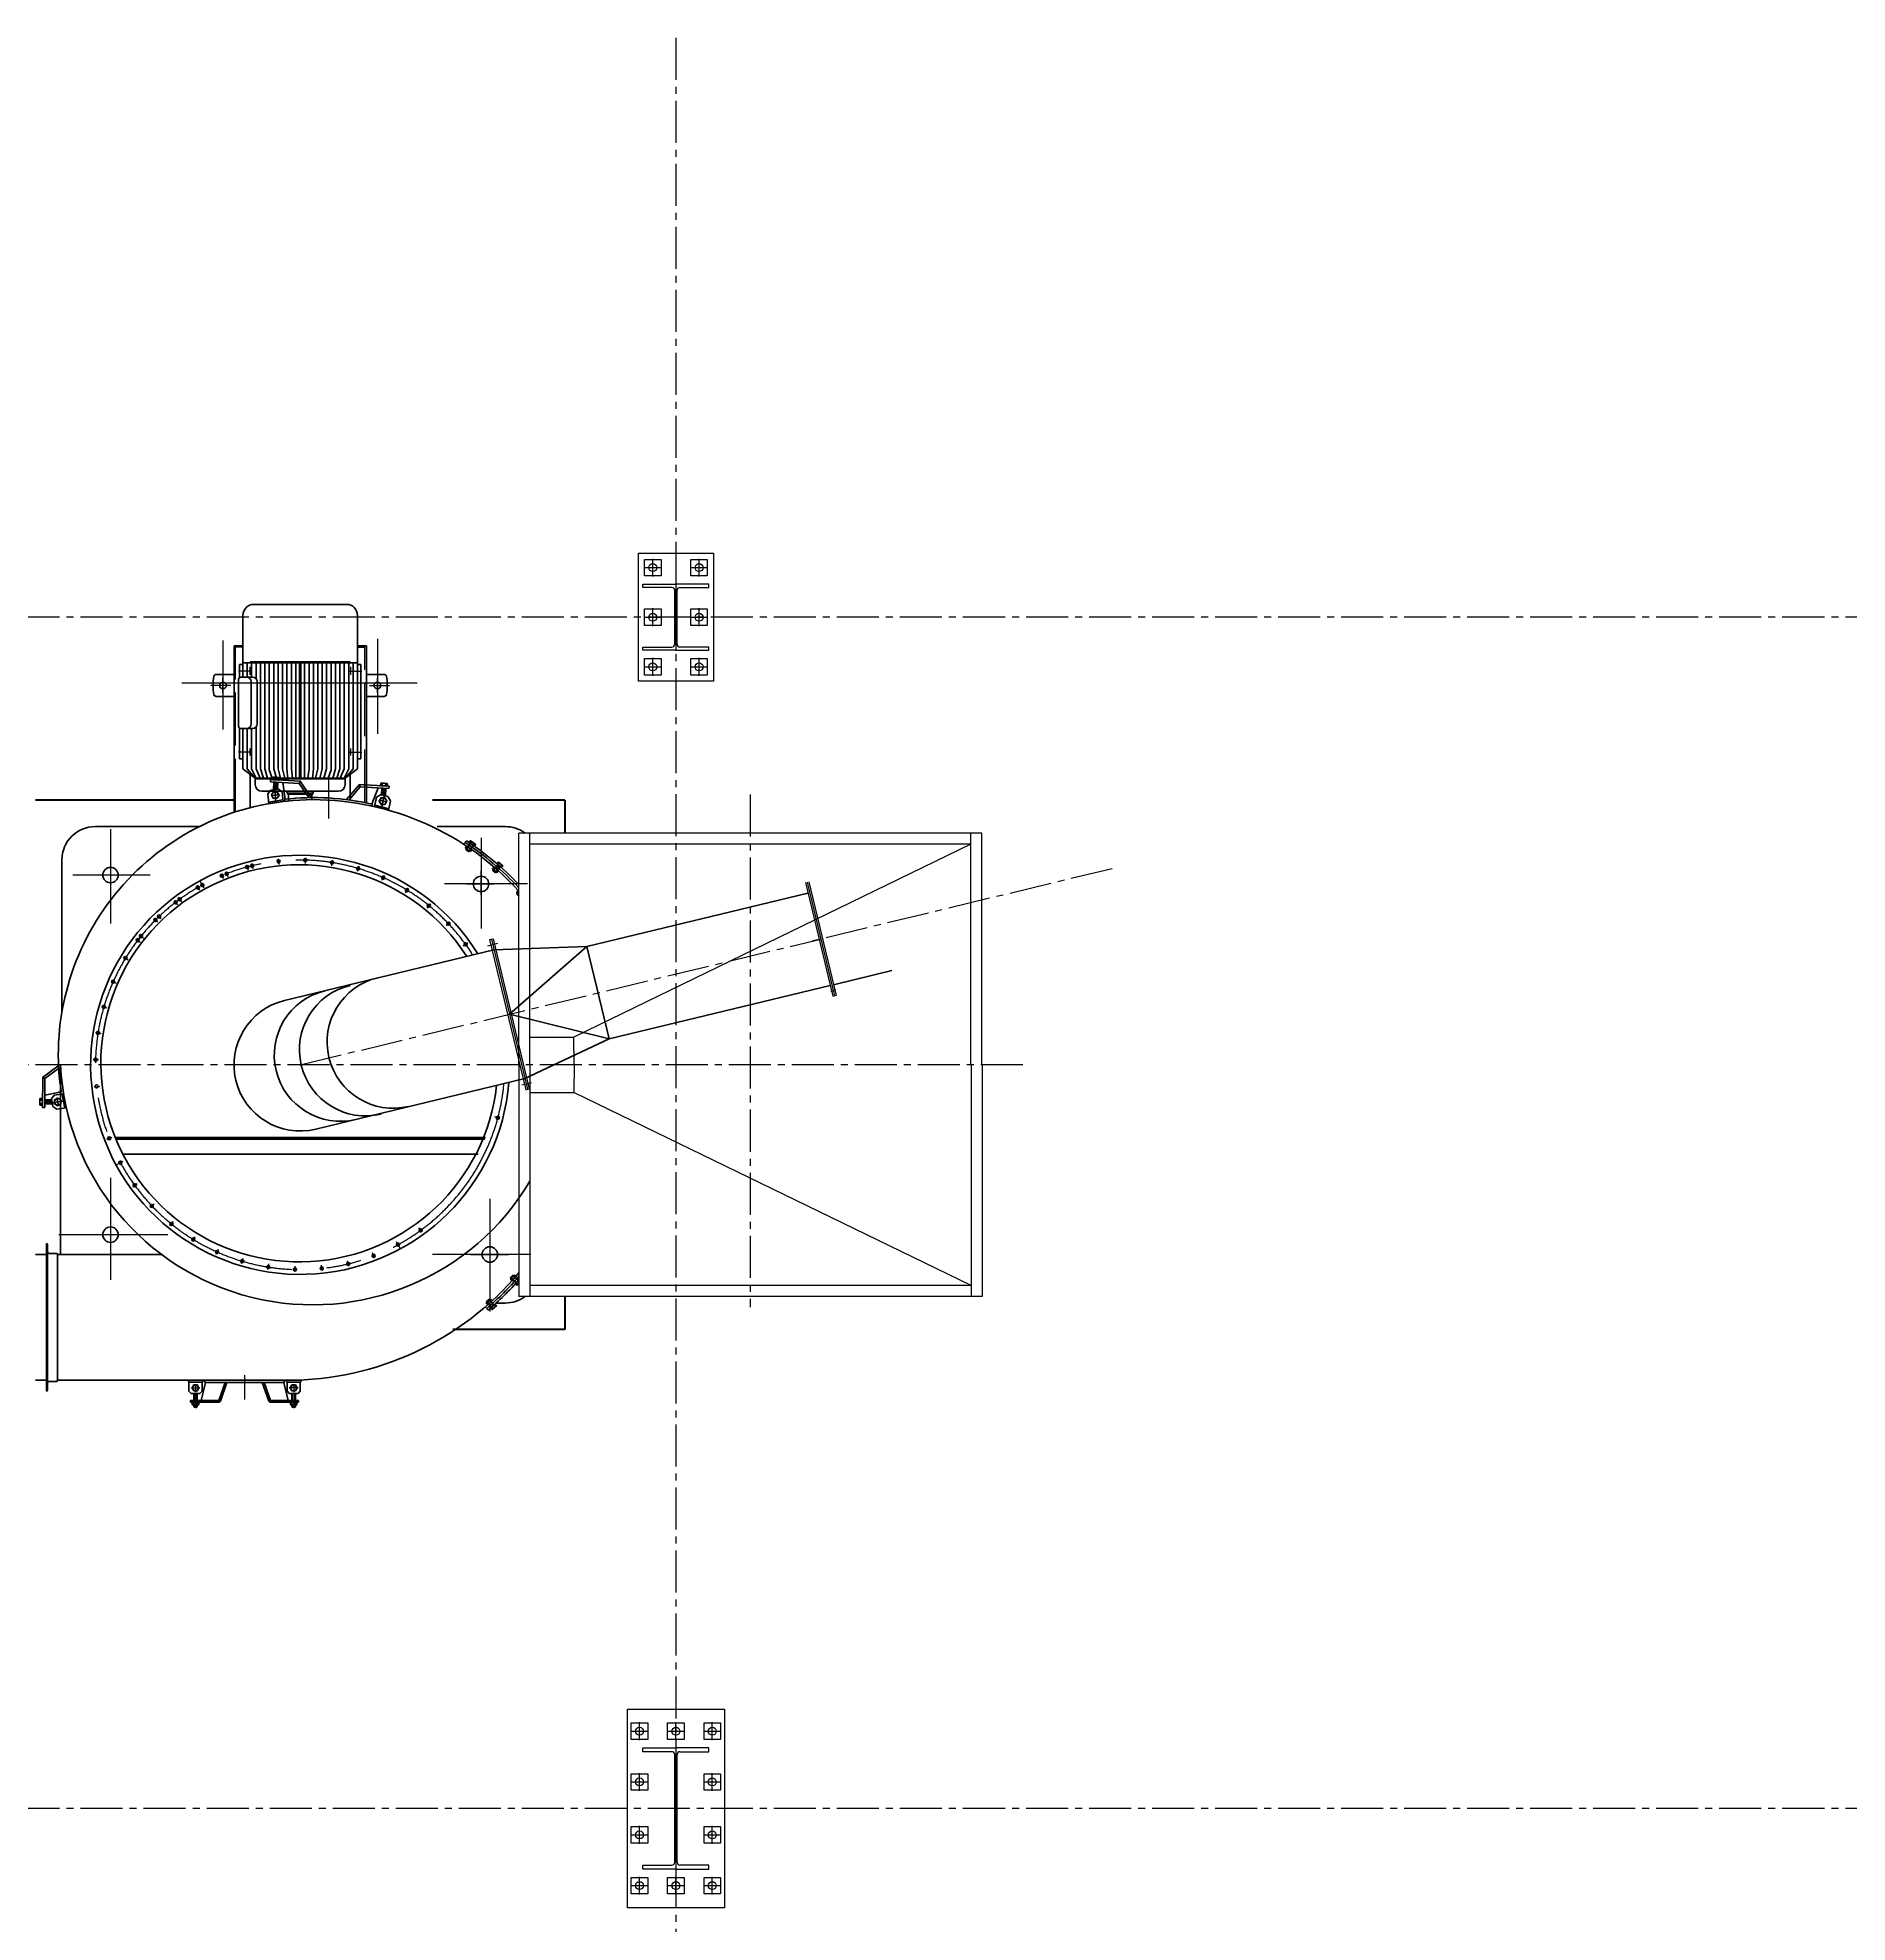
# Model space of a CAD drawing. Header units: millimetres. Extents: x 163705 to 1616509, y 81827 to 302547.
# Drawn here: x 567061 to 575266, y 256147 to 264690 of the extents above; entities that cross this region are included whole.
import ezdxf

# ---------------------------------------------------------------- set-up
doc = ezdxf.new("R2010")
doc.units = ezdxf.units.MM
doc.header["$LTSCALE"] = 10
doc.linetypes.add('ACAD_ISO02W100', pattern=[15, 12, -3])
doc.linetypes.add('CENTER2', pattern=[28.575, 19.05, -3.175, 3.175, -3.175])
for name, color, linetype, lineweight in [('1-中心线', 1, 'CENTER2', 0), ('1-剖面线', 8, 'Continuous', 0), ('1-虚线', 8, 'ACAD_ISO02W100', 0), ('1-钢构', 6, 'Continuous', 0)]:
    doc.layers.add(name, color=color, linetype=linetype, lineweight=lineweight)
doc.styles.get("Standard").update_dxf_attribs({"font": 'arial.ttf'})

# ---------------------------------------------------------------- blocks, each defined once
blk = doc.blocks.new('G$CFEC4C302')
for p, q in [((14.5, 800), (95.5, 800)), ((55, 759.5), (55, 840.5)), ((179.5, 800), (260.5, 800)), ((220, 759.5), (220, 840.5)), ((344.5, 800), (425.5, 800)), ((385, 759.5), (385, 840.5)), ((70, 707), (70, 725)), ((70, 725), (220, 725)), ((201.5, 707), (70, 707)), ((214.5, 206), (214.5, 694)), ((220, 728), (220, 172)), ((370, 725), (220, 725)), ((225.5, 206), (225.5, 694)), ((238.5, 707), (370, 707)), ((370, 707), (370, 725)), ((55, 529.5), (55, 610.5)), ((385, 529.5), (385, 610.5)), ((14.5, 570), (95.5, 570)), ((344.5, 570), (425.5, 570)), ((55, 289.5), (55, 370.5)), ((385, 289.5), (385, 370.5)), ((14.5, 330), (95.5, 330)), ((344.5, 330), (425.5, 330)), ((70, 175), (70, 193)), ((70, 193), (201.5, 193)), ((220, 175), (70, 175)), ((220, 175), (370, 175)), ((370, 193), (238.5, 193)), ((370, 175), (370, 193)), ((14.5, 100), (95.5, 100)), ((55, 59.5), (55, 140.5)), ((179.5, 100), (260.5, 100)), ((220, 59.5), (220, 140.5)), ((344.5, 100), (425.5, 100)), ((385, 59.5), (385, 140.5))]:
    blk.add_line(p, q)
for points in [[(0, 0), (0, 900), (440, 900), (440, 0)], [(17.5, 762.5), (17.5, 837.5), (92.5, 837.5), (92.5, 762.5)], [(182.5, 762.5), (182.5, 837.5), (257.5, 837.5), (257.5, 762.5)], [(347.5, 762.5), (347.5, 837.5), (422.5, 837.5), (422.5, 762.5)], [(17.5, 532.5), (17.5, 607.5), (92.5, 607.5), (92.5, 532.5)], [(347.5, 532.5), (347.5, 607.5), (422.5, 607.5), (422.5, 532.5)], [(17.5, 292.5), (17.5, 367.5), (92.5, 367.5), (92.5, 292.5)], [(347.5, 292.5), (347.5, 367.5), (422.5, 367.5), (422.5, 292.5)], [(17.5, 62.5), (17.5, 137.5), (92.5, 137.5), (92.5, 62.5)], [(182.5, 62.5), (182.5, 137.5), (257.5, 137.5), (257.5, 62.5)], [(347.5, 62.5), (347.5, 137.5), (422.5, 137.5), (422.5, 62.5)]]:
    blk.add_lwpolyline(points, close=True)
for centre in [(55, 800), (220, 800), (385, 800), (55, 570), (385, 570), (55, 330), (385, 330), (55, 100), (220, 100), (385, 100)]:
    blk.add_circle(centre, 18)
for centre, start, end in [((201.5, 694), 0, 90), ((238.5, 694), 90, 180), ((201.5, 206), 270, 0), ((238.5, 206), 180, 270)]:
    blk.add_arc(centre, 13, start, end)
blk.add_text('HC_SUPERPART', height=0.001).set_placement((220, 175))
blk = doc.blocks.new('G$CCDFBE48F')
for p, q in [((24.5, 515), (105.5, 515)), ((65, 474.5), (65, 555.5)), ((234.5, 515), (315.5, 515)), ((275, 474.5), (275, 555.5)), ((20, 425), (20, 440)), ((20, 440), (170, 440)), ((170, 443), (170, 137)), ((320, 440), (170, 440)), ((320, 425), (320, 440)), ((152, 425), (20, 425)), ((165, 168), (165, 412)), ((175, 168), (175, 412)), ((188, 425), (320, 425)), ((24.5, 290), (105.5, 290)), ((65, 249.5), (65, 330.5)), ((234.5, 290), (315.5, 290)), ((275, 249.5), (275, 330.5)), ((20, 140), (20, 155)), ((20, 155), (152, 155)), ((170, 140), (20, 140)), ((65, 24.5), (65, 105.5)), ((170, 140), (320, 140)), ((320, 155), (188, 155)), ((275, 24.5), (275, 105.5)), ((320, 140), (320, 155)), ((24.5, 65), (105.5, 65)), ((234.5, 65), (315.5, 65))]:
    blk.add_line(p, q)
for points in [[(0, 0), (0, 580), (340, 580), (340, 0)], [(27.5, 477.5), (27.5, 552.5), (102.5, 552.5), (102.5, 477.5)], [(237.5, 477.5), (237.5, 552.5), (312.5, 552.5), (312.5, 477.5)], [(27.5, 252.5), (27.5, 327.5), (102.5, 327.5), (102.5, 252.5)], [(237.5, 252.5), (237.5, 327.5), (312.5, 327.5), (312.5, 252.5)], [(27.5, 27.5), (27.5, 102.5), (102.5, 102.5), (102.5, 27.5)], [(237.5, 27.5), (237.5, 102.5), (312.5, 102.5), (312.5, 27.5)]]:
    blk.add_lwpolyline(points, close=True)
for centre in [(65, 515), (275, 515), (65, 290), (275, 290), (65, 65), (275, 65)]:
    blk.add_circle(centre, 18)
for centre, start, end in [((152, 412), 0, 90), ((188, 412), 90, 180), ((152, 168), 270, 0), ((188, 168), 180, 270)]:
    blk.add_arc(centre, 13, start, end)
blk.add_text('HC_SUPERPART', height=0.001).set_placement((170, 140))
blk = doc.blocks.new('A$C6009743D_1')
for p, q in [((6.4, 26.2), (0, 19.8)), ((0, 19.8), (0, 18.4)), ((9.2, 9.2), (0, 18.4)), ((11.3, 21.2), (5.3, 15.2)), ((16.3, 16.3), (6.4, 26.2)), ((9.2, 9.2), (18.4, 0)), ((25.8, 35), (11.7, 20.9)), ((21.2, 11.3), (15.2, 5.3)), ((16.3, 16.3), (26.1, 6.4)), ((19.8, 0), (18.4, 0)), ((26.1, 6.4), (19.8, 0)), ((35, 25.8), (20.8, 11.7)), ((26.9, 46.7), (21.2, 41)), ((21.2, 41), (21.2, 39.6)), ((30.4, 30.4), (21.2, 39.6)), ((31.5, 41.3), (26.5, 36.4)), ((26.9, 46.7), (28.3, 46.7)), ((37.5, 37.4), (28.3, 46.7)), ((30.4, 30.4), (39.6, 21.2)), ((35.4, 44.5), (32.9, 42.1)), ((34.3, 45.6), (36.5, 45.6)), ((34.3, 45.6), (45.6, 34.3)), ((41.4, 31.4), (36.4, 26.5)), ((36.5, 45.6), (45.6, 36.4)), ((37.5, 37.4), (46.7, 28.2)), ((41, 21.2), (39.6, 21.2)), ((46.7, 26.8), (41, 21.2)), ((44.6, 35.3), (42.1, 32.8)), ((45.6, 36.4), (45.6, 34.3)), ((46.7, 26.8), (46.7, 28.2))]:
    blk.add_line(p, q)
at = {"ltscale": 0.3}
for p, q in [((24.8, 36.1), (10.6, 21.9)), ((36.1, 24.7), (21.9, 10.6)), ((34.3, 45.6), (31.9, 43.1)), ((45.6, 34.3), (43.2, 31.8))]:
    blk.add_line(p, q, dxfattribs=at)
for centre, radius, start, end in [((5.5, 20.8), 5.55, 189.76339, 268.22826), ((21.3, 21.3), 17.1, 200.72069, 249.09972), ((20.7, 5.5), 5.55, 181.57111, 260.07806), ((26.7, 42), 5.55, 189.76339, 268.22826), ((42.5, 42.4), 17.1, 200.72069, 249.09972), ((26, 41.2), 5.55, 1.59215, 80.05702), ((25.4, 25.4), 17.1, 20.72069, 69.09972), ((42, 26.6), 5.55, 181.57111, 260.07806), ((41.2, 25.9), 5.55, 9.74235, 88.2493)]:
    blk.add_arc(centre, radius, start, end)
blk = doc.blocks.new('A$C72AE6952_1_0')
for p, q in [((0, 11), (1, 12)), ((0, 11), (0, 1)), ((0, 1), (1, 0)), ((29, 12.1), (1, 12)), ((15, 0), (1, 0)), ((7, 10.5), (7, 1.5)), ((15, 0), (29, 0.1)), ((23, 10.6), (23, 1.6)), ((30, 11.1), (29, 12.1)), ((30, 1.1), (29, 0.1)), ((30, 11.1), (30, 1.1))]:
    blk.add_line(p, q)
for centre, radius, start, end in [((3.2, 6.5), 5.55, 46.80901, 125.31596), ((3.2, 5.5), 5.55, 234.98025, 313.4872), ((15.1, -9.9), 21.9, 68.74659, 111.53574), ((15, 21.9), 21.9, 248.73376, 291.55764), ((26.8, 6.5), 5.55, 55.00129, 133.46616), ((26.8, 5.6), 5.55, 226.83005, 305.29492)]:
    blk.add_arc(centre, radius, start, end)
blk = doc.blocks.new('A$C6DF15AF1_1')
for p, q in [((4.2, 121.4), (0, 76.1)), ((67.8, 103.1), (3.4, 112.9)), ((36.4, 116), (30.8, 56.6)), ((81.6, 100.8), (61.7, 23.9)), ((68.6, 111.5), (64.4, 66.9)), ((79.7, 101), (81.2, 110.1)), ((186.3, 92.9), (142.9, 28.2)), ((198.2, 92.6), (148, 17.9)), ((358.2, 100.5), (416, 31.5)), ((369.9, 102), (420, 42.3)), ((475.1, 130.8), (476.7, 121)), ((475.3, 120.6), (494.3, 46.3)), ((483.4, 132.8), (492.4, 88.9)), ((483.5, 132.3), (546.5, 149)), ((485.1, 124.5), (548.1, 141.2)), ((492.4, 88.9), (509.9, 77.9)), ((503.7, 102.1), (537.7, 110.8)), ((509.9, 77.9), (543.9, 86.5)), ((515, 140.7), (526.9, 82.2)), ((521.6, 91.7), (521.6, 91.7)), ((555.4, 104.9), (543.9, 86.5)), ((546.4, 149.5), (555.4, 104.9)), ((0, 76.1), (13.5, 59)), ((142.9, 28.2), (13.4, 21.3)), ((13.4, 11.3), (13.4, 21.3)), ((148.4, 18.5), (13.4, 11.3)), ((48.2, 54.1), (13.5, 59)), ((51.7, 78.8), (17, 83.8)), ((21.8, 10.9), (22.7, 12)), ((21.8, 10.9), (22.3, 0.9)), ((22.3, 0.9), (23.4, 0)), ((36.7, 12.7), (22.7, 12)), ((37.3, 0.7), (23.4, 0)), ((27.2, 22.2), (25.2, 57.4)), ((28.7, 22.3), (26.7, 57.1)), ((28.8, 10.8), (29.3, 1.8)), ((36.1, 22.7), (34.3, 56.1)), ((35, 66.6), (35, 66.6)), ((36.7, 12.7), (50.7, 13.5)), ((37.3, 0.7), (51.3, 1.5)), ((43.6, 23.1), (41.9, 55)), ((45.1, 23.2), (43.4, 54.8)), ((44.8, 11.6), (45.3, 2.7)), ((64.4, 66.9), (48.2, 54.1)), ((51.7, 12.5), (50.7, 13.5)), ((52.3, 2.5), (51.3, 1.5)), ((51.7, 12.5), (52.3, 2.5)), ((148.4, 18.5), (142.9, 28.2)), ((415.6, 32.1), (420, 42.3)), ((415.6, 32.1), (550.5, 39.3)), ((420, 42.3), (550, 49.3)), ((510.8, 36.2), (511.8, 37.2)), ((510.8, 36.2), (511.4, 26.2)), ((511.4, 26.2), (512.4, 25.2)), ((525.7, 38), (511.8, 37.2)), ((526.4, 26), (512.4, 25.2)), ((516.2, 47.5), (514.6, 79.1)), ((517.7, 47.6), (516.1, 79.4)), ((517.8, 36), (518.3, 27.1)), ((525.2, 48), (523.5, 81.3)), ((525.7, 38), (539.7, 38.7)), ((526.4, 26), (540.4, 26.8)), ((532.7, 48.4), (530.9, 83.2)), ((534.2, 48.5), (532.4, 83.6)), ((533.8, 36.9), (534.3, 27.9)), ((540.8, 37.8), (539.7, 38.7)), ((541.3, 27.8), (540.4, 26.8)), ((540.8, 37.8), (541.3, 27.8)), ((550.5, 39.3), (550, 49.3))]:
    blk.add_line(p, q)
for points in [[(40.1, 97.3), (50.4, 83.3), (43.4, 67.5), (26.1, 65.6), (15.9, 79.6), (22.9, 95.5)], [(513.2, 121.7), (504.6, 106.7), (513.2, 91.7), (530.6, 91.7), (539.2, 106.7), (530.6, 121.7)]]:
    blk.add_lwpolyline(points, close=True)
for centre in [(33.1, 81.5), (521.9, 106.7)]:
    blk.add_circle(centre, 15)
for centre, radius, start, end in [((221.2, 1247.3), 1155, 262.96246, 282.78202), ((25.2, 6.6), 5.55, 49.69625, 128.16112), ((25.3, 5.6), 5.55, 237.86748, 316.33235), ((37.9, -9.2), 21.9, 71.62667, 114.41582), ((36.2, 22.6), 21.9, 251.60476, 294.42865), ((48.8, 7.8), 5.55, 57.84644, 136.35339), ((48.8, 6.9), 5.55, 229.67521, 308.18216), ((514.2, 31.8), 5.55, 49.80901, 128.31596), ((514.3, 30.9), 5.55, 237.98025, 316.4872), ((526.9, 16.1), 21.9, 71.74659, 114.53574), ((525.2, 47.9), 21.9, 251.73376, 294.55764), ((537.8, 33.1), 5.55, 58.00129, 136.46616), ((537.9, 32.2), 5.55, 229.83005, 308.29492)]:
    blk.add_arc(centre, radius, start, end)
blk = doc.blocks.new('G$C5BCD27F7')
for p, q in [((3284, 3617), (3411.5, 3617)), ((3284, 3609), (3284, 3617)), ((3284, 3609), (3411.5, 3609)), ((3300.2, 3639), (3298.2, 3637)), ((3298.2, 3629), (3298.2, 3637)), ((3298.2, 3637), (3314.2, 3637)), ((3298.2, 3617), (3298.2, 3617)), ((3298.2, 3577), (3298.2, 3609)), ((3300.2, 3639), (3312.2, 3639)), ((3312.2, 3639), (3314.2, 3637)), ((3314.2, 3629), (3314.2, 3637)), ((3314.2, 3577), (3314.2, 3609)), ((3350.9, 3527), (3331.9, 3609)), ((3411.5, 3609), (3411.5, 3617)), ((3419, 3611.6), (3411.5, 3609)), ((3411.5, 3609), (3440.3, 3527)), ((3419, 3611.6), (3448.7, 3527)), ((3638.5, 3611.6), (3608.7, 3527)), ((3646, 3609), (3617.2, 3527)), ((3638.5, 3611.6), (3646, 3609)), ((3773.5, 3617), (3646, 3617)), ((3646, 3609), (3646, 3617)), ((3773.5, 3609), (3646, 3609)), ((3706.6, 3527), (3725.6, 3609)), ((3745.2, 3639), (3743.2, 3637)), ((3743.2, 3629), (3743.2, 3637)), ((3759.2, 3637), (3743.2, 3637)), ((3743.2, 3577), (3743.2, 3609)), ((3757.2, 3639), (3745.2, 3639)), ((3757.2, 3639), (3759.2, 3637)), ((3759.2, 3629), (3759.2, 3637)), ((3759.2, 3617), (3759.2, 3617)), ((3759.2, 3577), (3759.2, 3609)), ((3773.5, 3609), (3773.5, 3617)), ((3273.7, 3517), (3273.7, 3525)), ((3273.7, 3525), (3338.7, 3525)), ((3273.7, 3517), (3338.7, 3517)), ((3286.2, 3577), (3276.2, 3567)), ((3276.2, 3525), (3276.2, 3567)), ((3276.2, 3517), (3276.2, 3517)), ((3286.2, 3577), (3326.2, 3577)), ((3326.2, 3577), (3336.2, 3567)), ((3333.7, 3517), (4376.7, 3517)), ((3336.2, 3525), (3336.2, 3567)), ((3336.2, 3517), (3336.2, 3517)), ((3338.7, 3517), (3338.7, 3525)), ((3338.7, 3517), (3338.7, 3517)), ((3348.7, 3517), (3348.7, 3527)), ((3348.7, 3527), (3708.7, 3527)), ((3708.7, 3517), (3708.7, 3527)), ((3718.7, 3517), (3718.7, 3525)), ((3783.7, 3525), (3718.7, 3525)), ((3783.7, 3517), (3718.7, 3517)), ((3731.2, 3577), (3721.2, 3567)), ((3721.2, 3525), (3721.2, 3567)), ((3771.2, 3577), (3731.2, 3577)), ((3771.2, 3577), (3781.2, 3567)), ((3781.2, 3525), (3781.2, 3567)), ((3783.7, 3517), (3783.7, 3525)), ((4376.7, 3517), (4376.7, 2947)), ((4414.2, 3522), (4381.7, 3522)), ((4421.7, 3562), (4421.7, 3529.5)), ((4421.7, 3529.5), (4421.7, 2934.5)), ((4426.7, 3567), (4426.7, 2897)), ((4426.7, 3517), (4476.7, 3517)), ((2346.7, 3167), (2388.2, 3167)), ((2424.6, 3199.2), (2437.5, 3183.9)), ((2285.1, 3076), (2285, 3075.9)), ((2285.1, 3076), (2293.6, 3085.8)), ((2297.2, 3074.7), (2290.8, 3080.3)), ((2292.6, 3069.5), (2301.8, 3080)), ((2295, 3085.9), (2293.6, 3085.8)), ((2301.8, 3080), (2295, 3085.9)), ((2292.6, 3069.5), (2285, 3060.7)), ((2288, 3064.2), (2285, 3066.8)), ((2303.4, 3051.4), (2288.3, 3064.6)), ((2311.9, 3061.2), (2296.9, 3074.3)), ((2307.7, 3056.3), (2299.1, 3046.5)), ((2299.2, 3045.1), (2299.1, 3046.5)), ((2305.2, 3039.8), (2299.2, 3045.1)), ((2309.4, 3045.4), (2304.2, 3050)), ((2305.2, 3039.8), (2306.6, 3039.9)), ((2315.2, 3049.7), (2306.6, 3039.9)), ((2307.7, 3056.3), (2316.2, 3066.1)), ((2313.5, 3042.5), (2310.9, 3044.8)), ((2323.1, 3053.4), (2312.5, 3041.4)), ((2314.7, 3041.5), (2312.5, 3041.4)), ((2318.7, 3056), (2313.4, 3060.6)), ((2323.2, 3051.3), (2314.7, 3041.5)), ((2315.2, 3049.7), (2323.7, 3059.5)), ((2317.6, 3066.2), (2316.2, 3066.1)), ((2323.6, 3060.9), (2317.6, 3066.2)), ((2322.1, 3052.3), (2319.5, 3054.6)), ((2323.1, 3053.4), (2323.2, 3051.3)), ((2323.6, 3060.9), (2323.7, 3059.5)), ((3905.4, 2947), (4363.3, 2947)), ((4363.3, 2947), (4376.7, 2947)), ((4363.3, 2091.6), (4363.3, 2947)), ((4381.7, 2942), (4414.2, 2942)), ((4421.7, 2934.5), (4421.7, 2902)), ((4426.7, 2947), (4476.7, 2947)), ((2469.2, 2492), (4084.3, 2492)), ((2436.5, 2417), (4117, 2417)), ((2439.2, 2424), (4114.3, 2424)), ((3726.7, 2417), (3782.7, 2417)), ((3206.3, 2378.6), (2257.5, 2149.4)), ((4334.7, 2282.1), (4379.8, 2288.5)), ((4341.7, 2250.3), (4400.8, 2258.7)), ((4356.1, 2219.5), (4343.1, 2283.3)), ((4347.7, 2218.3), (4392.1, 2224.6)), ((4359.4, 2209.5), (4434.7, 2224.1)), ((4379.5, 2236.8), (4372.9, 2271.2)), ((4379.8, 2288.5), (4397.5, 2275.9)), ((4390.9, 2254), (4391, 2254)), ((4392.1, 2224.6), (4404.1, 2241.5)), ((4404.1, 2241.5), (4397.5, 2275.9)), ((4434.9, 2264), (4399.7, 2264.3)), ((4434.9, 2262.5), (4400, 2262.8)), ((4434.8, 2255), (4401.4, 2255.3)), ((4434.8, 2247.5), (4402.9, 2247.7)), ((4434.8, 2246), (4403.2, 2246.2)), ((4434.3, 2149.7), (4435, 2279.8)), ((4445, 2279.8), (4435, 2279.8)), ((4444.2, 2144.6), (4445, 2279.8)), ((4444.8, 2255), (4444.9, 2269)), ((4444.8, 2255), (4444.8, 2241)), ((4445.8, 2239.9), (4444.8, 2241)), ((4445.9, 2269.9), (4444.9, 2269)), ((4445.8, 2239.9), (4455.8, 2239.9)), ((4445.9, 2269.9), (4455.9, 2269.9)), ((4446.3, 2246.9), (4455.3, 2246.9)), ((4446.4, 2262.9), (4455.4, 2262.9)), ((4455.8, 2239.9), (4456.8, 2240.9)), ((4455.9, 2269.9), (4456.9, 2268.9)), ((4456.8, 2254.9), (4456.9, 2268.9)), ((4456.8, 2254.9), (4456.8, 2240.9)), ((2257.5, 2149.4), (1876.1, 1969.3)), ((4362.5, 2211.1), (4372.5, 2211.5)), ((4369.1, 2088.8), (4444.8, 2145)), ((4371.8, 2103.3), (4434.3, 2149.7)), ((4444.2, 2144.6), (4434.3, 2149.7)), ((873.9, 1727.6), (1876.1, 1969.3)), ((1976.9, 1551.3), (1876.1, 1969.3)), ((1876.1, 1969.3), (2327.9, 1857.7)), ((2327.9, 1857.7), (1976.9, 1551.3)), ((3347.2, 1795.4), (2398.2, 1566.1)), ((4356.7, 1157), (4356.7, 1846.5)), ((594.3, 1660.2), (858.3, 1723.8)), ((974.7, 1309.6), (1976.9, 1551.3)), ((1976.9, 1551.3), (2398.2, 1566.1)), ((2285.8, 1322.4), (2294.2, 1312.6)), ((2285.8, 1320.1), (2294, 1310.5)), ((2286.1, 1314.3), (2285.8, 1314.7)), ((2289.6, 1308), (2285.8, 1304.8)), ((2285.8, 1299.3), (2287, 1297.9)), ((2286.1, 1314.3), (2294.6, 1304.4)), ((2288.4, 1297.8), (2287, 1297.9)), ((2294.5, 1303), (2288.4, 1297.8)), ((2293, 1311.6), (2290.4, 1309.4)), ((2294.2, 1312.6), (2294, 1310.5)), ((2294.5, 1303), (2294.6, 1304.4)), ((2388.1, 1198.8), (2375.1, 1183.6)), ((2535.9, 1086.9), (2522.8, 1071.6)), ((2346.7, 1007), (2656.2, 1007)), ((3576.7, 942.1), (3576.7, 187)), ((3734, 1007), (4206.7, 1007)), ((2976.7, 902.7), (2976.7, 899.9)), ((2976.7, 898.9), (2976.7, 187)), ((3049.7, 887.1), (3049.7, 769.8)), ((3219.2, 855), (3214.7, 847)), ((3219.2, 855), (3219.2, 860)), ((3219.2, 860), (3334.2, 860)), ((3219.2, 855), (3334.2, 855)), ((3223.7, 860), (3223.7, 885)), ((3223.7, 860), (3329.7, 860)), ((3329.7, 860), (3329.7, 890.3)), ((3334.2, 855), (3334.2, 860)), ((3334.2, 855), (3338.8, 847)), ((3503.7, 920.8), (3503.7, 769.8)), ((3073.4, 786.9), (3016.7, 746)), ((3036.7, 746), (3073.4, 786.9)), ((3056.7, 746), (3076.7, 786.9)), ((3073.4, 786.9), (3073.4, 817)), ((3073.4, 789.9), (3480.1, 789.9)), ((3073.4, 786.9), (3480.1, 786.9)), ((3076.7, 746), (3094.8, 786.9)), ((3096.7, 746), (3110.5, 786.9)), ((3103.4, 847), (3450.1, 847)), ((3116.7, 746), (3128.1, 786.9)), ((3136.7, 749.8), (3149.2, 786.9)), ((3156.7, 746), (3170.1, 786.9)), ((3176.7, 746), (3187.9, 786.9)), ((3196.7, 746), (3206.9, 786.9)), ((3216.7, 746), (3220.9, 786.9)), ((3236.7, 746), (3242.5, 786.9)), ((3256.7, 264.8), (3256.7, 786.9)), ((3273.7, 264.8), (3273.7, 786.9)), ((3279.7, 264.8), (3279.7, 786.9)), ((3296.7, 264.8), (3296.7, 786.9)), ((3316.7, 746), (3311, 786.9)), ((3336.7, 746), (3332.6, 786.9)), ((3356.7, 746), (3346.6, 786.9)), ((3376.7, 746), (3365.6, 786.9)), ((3396.7, 746), (3383.4, 786.9)), ((3416.7, 749.8), (3404.3, 786.9)), ((3436.7, 746), (3425.4, 786.9)), ((3456.7, 746), (3443, 786.9)), ((3476.7, 746), (3458.7, 786.9)), ((3496.7, 746), (3476.7, 786.9)), ((3480.1, 786.9), (3480.1, 817)), ((3480.1, 786.9), (3536.7, 746)), ((3516.7, 746), (3480.1, 786.9)), ((3001.7, 560), (3001.7, 700)), ((3016.7, 700), (3001.7, 700)), ((3016.7, 50), (3016.7, 746)), ((3036.7, 264.8), (3036.7, 746)), ((3056.7, 264.8), (3056.7, 746)), ((3076.7, 264.8), (3076.7, 746)), ((3096.7, 264.8), (3096.7, 746)), ((3116.7, 264.8), (3116.7, 746)), ((3136.7, 264.8), (3136.7, 749.8)), ((3156.7, 264.8), (3156.7, 746)), ((3176.7, 264.8), (3176.7, 746)), ((3196.7, 264.8), (3196.7, 746)), ((3216.7, 264.8), (3216.7, 746)), ((3236.7, 264.8), (3236.7, 746)), ((3316.7, 264.8), (3316.7, 746)), ((3336.7, 264.8), (3336.7, 746)), ((3356.7, 264.8), (3356.7, 746)), ((3376.7, 264.8), (3376.7, 746)), ((3396.7, 264.8), (3396.7, 746)), ((3416.7, 264.8), (3416.7, 749.8)), ((3436.7, 264.8), (3436.7, 746)), ((3456.7, 264.8), (3456.7, 746)), ((3476.7, 555.4), (3476.7, 746)), ((3496.7, 561.8), (3496.7, 746)), ((3516.7, 561.8), (3516.7, 746)), ((3536.7, 561.8), (3536.7, 746)), ((3536.7, 700), (3551.7, 700)), ((3551.7, 560), (3551.7, 700)), ((3001.7, 272), (3001.7, 561.8)), ((3471.3, 350.1), (3471.3, 541.8)), ((3491.3, 561.8), (3518.7, 561.8)), ((3498.7, 350.1), (3498.7, 541.8)), ((3518.7, 561.8), (3546.1, 561.8)), ((3556.1, 551.8), (3556.1, 340.1)), ((2976.7, 417), (2895.8, 417)), ((3576.7, 417), (3657.7, 417)), ((2976.7, 317), (2895.8, 317)), ((3016.7, 272), (3001.7, 272)), ((3016.7, 264.8), (3536.7, 264.8)), ((3276.7, 260), (3049.7, 260)), ((3276.7, 260), (3503.7, 260)), ((3476.7, 264.8), (3476.7, 336.4)), ((3518.7, 330.1), (3491.3, 330.1)), ((3496.7, 264.8), (3496.7, 330.1)), ((3516.7, 264.8), (3516.7, 330.2)), ((3518.7, 330.1), (3546.1, 330.1)), ((3536.7, 50), (3536.7, 330.1)), ((3536.7, 272), (3551.7, 272)), ((3551.7, 272), (3551.7, 331.9)), ((3576.7, 317), (3657.7, 317)), ((3016.7, 187), (2976.7, 187)), ((3536.7, 187), (3576.7, 187)), ((3066.7, 0), (3486.7, 0))]:
    blk.add_line(p, q)
at = {"lineweight": 30}
for p, q in [((2076.7, 3287), (2583.9, 3287)), ((2076.7, 3138), (2076.7, 3287)), ((2076.7, 887), (2076.7, 1036.2)), ((2076.7, 887), (2676.7, 887)), ((3576.7, 887), (4476.7, 887))]:
    blk.add_line(p, q, dxfattribs=at)
at = {"ltscale": 0.3}
for p, q in [((2302.4, 3050.3), (2287.3, 3063.4)), ((2312.9, 3062.3), (2297.9, 3075.5)), ((2312.5, 3041.4), (2309.9, 3043.7)), ((2323.1, 3053.4), (2320.4, 3055.7)), ((2294, 1310.5), (2291.4, 1308.2))]:
    blk.add_line(p, q, dxfattribs=at)
for points in [[(3298.4, 3565.6), (3290.5, 3552), (3298.4, 3538.4), (3314.1, 3538.4), (3322, 3552), (3314.1, 3565.6)], [(3759.1, 3565.6), (3767, 3552), (3759.1, 3538.4), (3743.4, 3538.4), (3735.5, 3552), (3743.4, 3565.6)], [(4360.5, 2247.4), (4375, 2237.9), (4390.5, 2245.6), (4391.5, 2262.9), (4377, 2272.5), (4361.5, 2264.7)]]:
    blk.add_lwpolyline(points, close=True)
for centre, radius in [((3306.2, 3552), 12.7), ((3751.2, 3552), 12.7), ((3059.2, 2989.1), 7), ((3178.8, 3009.8), 7), ((3300.1, 3014.7), 7), ((3421, 3003.7), 7), ((2416.7, 2947), 35), ((2833.1, 2902.1), 7), ((2943.3, 2953), 7), ((3539.4, 2977), 7), ((3653.3, 2935.1), 7), ((2730.5, 2837.2), 7), ((3760.8, 2878.7), 7), ((4136.7, 2857), 35), ((3860, 2808.8), 7), ((3949.3, 2726.5), 7), ((4027, 2633.2), 7), ((4091.8, 2530.6), 7), ((4142.8, 2420.4), 7), ((2380.4, 2327.2), 7), ((4376, 2255.2), 15), ((4199.6, 2184.9), 7), ((4204.5, 2063.6), 7), ((4193.5, 1942.7), 7), ((4166.8, 1824.3), 7), ((4124.9, 1710.4), 7), ((2526.5, 1540.8), 7), ((4068.5, 1602.9), 7), ((2604.2, 1447.5), 7), ((3998.5, 1503.7), 7), ((4013, 1522.1), 7), ((2693.5, 1365.2), 7), ((3916.2, 1414.5), 7), ((3932.9, 1430.8), 7), ((2456.7, 1267), 35), ((2792.7, 1295.3), 7), ((3740.7, 1283.3), 7), ((3823, 1336.8), 7), ((3841.7, 1350.8), 7), ((2900.1, 1238.9), 7), ((3014.1, 1197), 7), ((3516.9, 1190.6), 7), ((3610.2, 1221), 7), ((3631.9, 1229.6), 7), ((3720.4, 1271.9), 7), ((4136.7, 1227), 35), ((3132.5, 1170.3), 7), ((3253.4, 1159.3), 7), ((3374.7, 1164.2), 7), ((3494.3, 1184.9), 7), ((2926.7, 367), 15), ((3626.7, 367), 15)]:
    blk.add_circle(centre, radius)
for centre, radius, start, end in [((3410.5, 3607.6), 9.4, 25.09606, 84.13392), ((3647, 3607.6), 9.4, 95.86608, 154.90394), ((3333.7, 2144), 1373, 90, 139.80413), ((4381.7, 3517), 5, 90, 180), ((4414.2, 3529.5), 7.5, 270, 0), ((4426.7, 3562), 5, 90, 180), ((3219.7, 2030), 1145, 2.85346, 149.31507), ((2346.7, 3017), 150, 90, 126.10017), ((3252.6, 2224.4), 1279, 130.34561, 139.16059), ((3252.6, 2224.4), 1269, 130.34561, 139.68555), ((2297.9, 3064.8), 17.1, 114.63124, 139.2844), ((2296.4, 3080.5), 5.55, 103.67394, 182.13881), ((3252.6, 2224.4), 1279, 139.26989, 139.27321), ((2304.7, 3044.5), 5.55, 95.48166, 173.98861), ((2320.5, 3045), 17.1, 114.63124, 163.01027), ((2303.9, 3045.2), 5.55, 283.6529, 2.15985), ((2302.3, 3060.9), 17.1, 294.63124, 343.01027), ((2318.9, 3060.8), 5.55, 103.67394, 182.13881), ((2318.1, 3061.5), 5.55, 275.5027, 353.96757), ((3276.7, 2087), 950, 211.99205, 175.17509), ((3280.4, 2080.3), 900, 212.55775, 173.61378), ((4381.7, 2947), 5, 180, 270), ((4414.2, 2934.5), 7.5, 0, 90), ((4426.7, 2902), 5, 180, 270), ((2980, 2018.7), 300, 283.58357, 103.58357), ((3094.2, 2042.9), 300, 283.58357, 103.58357), ((3276.7, 2087), 300, 283.58357, 103.58357), ((2854.7, 1983.9), 300, 283.58357, 103.58357), ((4466.8, 2254.9), 21.9, 158.37144, 201.16058), ((4450.3, 2243.1), 5.55, 136.43386, 214.94081), ((4450.4, 2266.7), 5.55, 144.62614, 223.091), ((4434.9, 2255), 21.9, 338.3586, 21.18249), ((4451.3, 2243.1), 5.55, 324.60509, 43.11205), ((4451.4, 2266.7), 5.55, 316.4549, 34.91977), ((3219.7, 2022.1), 1155, 3.43701, 9.40687), ((3216.2, 2042.2), 1157.2, 270.1747, 3.02539), ((2273.2, 1303.2), 17.1, 16.41333, 42.37275), ((3219.7, 2144), 1259, 222.11417, 270), ((2289.8, 1303.2), 5.55, 224.16323, 255.7707), ((3219.7, 2144), 1269, 222.61206, 237.04028), ((2289, 1302.5), 5.55, 5.43498, 83.94193), ((3219.7, 2144), 1279, 223.0976, 236.98051), ((4206.7, 1157), 150, 270, 0), ((2346.7, 1157), 150, 233.66321, 270), ((3103.4, 817), 30, 90, 180), ((3450.1, 817), 30, 0, 90), ((3491.3, 541.8), 20, 90, 180), ((3518.7, 541.8), 20, 90, 180), ((3546.1, 551.8), 10, 0, 90), ((3093.1, 367), 211.3, 168.54048, 191.45952), ((2895.8, 407), 10, 90, 168.54048), ((3491.3, 350.1), 20, 180, 270), ((3518.7, 350.1), 20, 180, 270), ((3657.7, 407), 10, 11.45952, 90), ((3460.4, 367), 211.3, 348.54048, 11.45952), ((2895.8, 327), 10, 191.45952, 270), ((3546.1, 340.1), 10, 270, 0), ((3657.7, 327), 10, 270, 348.54048), ((3066.7, 50), 50, 180, 270), ((3486.7, 50), 50, 270, 0)]:
    blk.add_arc(centre, radius, start, end)
at = {"layer": '1-中心线'}
for p, q in [((3306.2, 3572.1), (3306.2, 3643.4)), ((3528.7, 3493.6), (3528.7, 3603.5)), ((3751.2, 3572.1), (3751.2, 3643.4)), ((3286.2, 3552), (3326.2, 3552)), ((3306.2, 3534), (3306.2, 3569.5)), ((3771.2, 3552), (3731.2, 3552)), ((3751.2, 3534), (3751.2, 3569.5)), ((1237, 861.5), (1237, 3184.9)), ((2416.7, 2846.2), (2416.7, 3012.7)), ((3056.6, 3000), (3062.6, 2975.1)), ((3177.6, 3021), (3180.3, 2995.5)), ((3300.4, 3025.9), (3299.7, 3000.3)), ((3422.7, 3014.8), (3418.8, 2989.5)), ((2503.8, 2947), (2332.3, 2947)), ((2833.9, 2900.6), (2822, 2922.5)), ((2827.8, 2911.9), (2840, 2889.4)), ((2939.3, 2963.5), (2948.5, 2939.6)), ((3542.6, 2987.8), (3535.3, 2963.2)), ((3657.9, 2945.4), (3647.5, 2922)), ((4136.7, 2787.1), (4136.7, 2914.6)), ((2723.9, 2846.3), (2739, 2825.6)), ((3766.7, 2888.3), (3753.3, 2866.4)), ((4077.7, 2857), (4198.1, 2857)), ((3867.1, 2817.5), (3851, 2797.6)), ((3957.4, 2734.2), (3938.8, 2716.5)), ((4036, 2639.8), (4015.3, 2624.7)), ((4101.7, 2536), (4079.2, 2523.7)), ((4090.4, 2529.8), (4112.2, 2541.7)), ((4153.2, 2424.5), (4129.3, 2415.2)), ((2369.5, 2330.1), (2394.3, 2323.4)), ((4210.7, 2186.1), (4185.2, 2183.4)), ((0, 2087), (6090.5, 2087)), ((3276.7, 2087), (916.5, 1516.7)), ((4215.7, 2063.4), (4190, 2064)), ((4204.5, 1941), (4179.2, 1945)), ((2376.2, 1869.8), (2352, 1864)), ((4177.5, 1821.2), (4153, 1828.4)), ((849.3, 1747.4), (862.5, 1750.5)), ((871.1, 1752.7), (858, 1749.4)), ((4135.1, 1705.9), (4111.7, 1716.3)), ((2517.5, 1534.2), (2538.2, 1549.3)), ((4078, 1597.1), (4056.2, 1610.4)), ((-404.7, 1198.1), (954, 1525.8)), ((2596.1, 1439.8), (2614.7, 1457.5)), ((4007.2, 1496.7), (3987.3, 1512.8)), ((4021.9, 1515.2), (4001.5, 1530.9)), ((2686.4, 1356.5), (2702.5, 1376.4)), ((3923.9, 1406.4), (3906.3, 1425)), ((3940.9, 1422.9), (3922.7, 1441)), ((2456.7, 1316.9), (2456.7, 1207.8)), ((2786.8, 1285.7), (2800.2, 1307.6)), ((3725.7, 1262.1), (3713.5, 1284.6)), ((3746.3, 1273.6), (3733.5, 1295.8)), ((3829.6, 1327.7), (3814.5, 1348.4)), ((3848.5, 1341.9), (3832.9, 1362.2)), ((2522.5, 1267), (2397.7, 1267)), ((2895.6, 1228.6), (2906, 1252)), ((3010.9, 1186.2), (3018.2, 1210.8)), ((3496.9, 1174), (3490.9, 1198.9)), ((3519.8, 1179.8), (3513.2, 1204.6)), ((3614.2, 1210.5), (3605, 1234.4)), ((3636.2, 1219.3), (3626.4, 1243)), ((3719.6, 1273.4), (3731.5, 1251.5)), ((3130.8, 1159.2), (3134.7, 1184.5)), ((3253.1, 1148.1), (3253.7, 1173.7)), ((3375.9, 1153), (3373.2, 1178.5)), ((3146.7, 969.9), (3146.7, 785)), ((2961.7, 367), (2871.8, 367)), ((2926.7, 400.7), (2926.7, 333.4)), ((3591.7, 367), (3681.7, 367)), ((3626.7, 400.7), (3626.7, 333.4))]:
    blk.add_line(p, q, dxfattribs=at)
at = {"layer": '1-中心线', "ltscale": 5}
for p, q in [((2416.8, 2693.8), (2416.8, 3204.7)), ((4136.7, 2598.9), (4136.7, 3062.2)), ((2231.1, 2946.9), (2676.7, 2946.9)), ((3876.7, 2857), (4370.2, 2857)), ((2271.8, 2178.5), (2227.3, 2167.8)), ((2425.2, 1546.9), (2380.7, 1536.1)), ((2456.7, 1058.2), (2456.7, 1469.3)), ((4136.7, 1018.2), (4136.7, 1446.8)), ((2245.7, 1267), (2621.7, 1267)), ((3957.4, 1227), (4306.9, 1227)), ((2926.7, 156.3), (2926.7, 586.4)), ((3626.7, 162.9), (3626.7, 566.6)), ((2746.3, 357), (3276.7, 357)), ((3276.7, 357), (3813.2, 357))]:
    blk.add_line(p, q, dxfattribs=at)
at = {"layer": '1-中心线', "ltscale": 2}
for p, q in [((3048.2, 653), (3048.2, 685.2)), ((3505.2, 653), (3505.2, 685.2)), ((3056.7, 670), (2997.4, 670)), ((3496.7, 670), (3556.1, 670)), ((3054.8, 302), (2997.4, 302)), ((3048.2, 282.9), (3048.2, 319.4)), ((3498.7, 302), (3556.1, 302)), ((3505.2, 282.9), (3505.2, 319.4))]:
    blk.add_line(p, q, dxfattribs=at)
at = {"layer": '1-中心线', "ltscale": 5}
blk.add_arc((3276.7, 2087), 928, 212.44473, 174.72242, dxfattribs=at)
at = {"layer": '1-剖面线'}
for p, q in [((184.8, 2087), (184.9, 3137.3)), ((184.9, 3137.3), (2285, 3137.4)), ((234.8, 2087), (234.9, 3137.3)), ((234.9, 3087), (2235, 3087.1)), ((234.9, 3087), (2035.3, 2212)), ((2235.2, 2087.3), (2235, 3137.3)), ((2235.2, 2087.3), (2235, 3137.3)), ((2285.2, 2087.4), (2285, 3137.4)), ((2035.2, 2087.2), (2035.3, 2212)), ((2035.2, 2087.2), (2035.3, 2212)), ((2235.2, 2212), (2035.3, 2212)), ((2235.2, 2212), (2035.3, 2212)), ((2253.6, 2199.9), (2238, 2196.1)), ((2402.1, 1515.6), (2238, 2196.1)), ((2409.9, 1517.5), (2245.8, 2198)), ((2417.7, 1519.4), (2253.6, 2199.9)), ((186.8, 2087), (185.9, 1037)), ((236.8, 2087), (235.9, 1037)), ((2035.2, 2086.8), (2035.3, 1962)), ((2035.2, 2086.8), (2035.3, 1962)), ((2235.2, 2087), (2236, 1037)), ((2235.2, 2087), (2236, 1037)), ((2285.2, 2087), (2286, 1037)), ((236, 1087), (2035.3, 1962)), ((2235.2, 1962), (2035.3, 1962)), ((2235.2, 1962), (2035.3, 1962)), ((846.6, 1772.4), (854.4, 1774.3)), ((970.8, 1257.2), (846.6, 1772.4)), ((862.1, 1776.2), (854.4, 1774.3)), ((978.6, 1259.1), (854.4, 1774.3)), ((986.4, 1261), (862.1, 1776.2)), ((2418.8, 1519.6), (2403.2, 1515.8)), ((186, 1036.2), (2286, 1036.2)), ((236, 1087), (2236, 1087))]:
    blk.add_line(p, q, dxfattribs=at)
at = {"layer": '1-虚线', "ltscale": 0.3}
for p, q in [((3299.7, 3629), (3299.7, 3637)), ((3299.7, 3577), (3299.7, 3609)), ((3312.7, 3629), (3312.7, 3637)), ((3312.7, 3577), (3312.7, 3609)), ((3744.7, 3629), (3744.7, 3637)), ((3744.7, 3577), (3744.7, 3609)), ((3757.7, 3629), (3757.7, 3637)), ((3757.7, 3577), (3757.7, 3609))]:
    blk.add_line(p, q, dxfattribs=at)
at = {"layer": '1-虚线', "ltscale": 2}
for p, q in [((3726.7, 2417), (3716.7, 2417)), ((3569.7, 939.8), (3569.7, 187)), ((2983.7, 897.1), (2983.7, 187)), ((3016.7, 194), (2983.7, 194)), ((3536.7, 194), (3569.7, 194))]:
    blk.add_line(p, q, dxfattribs=at)
blk.add_blockref('A$C72AE6952_1_0', (3291.3, 3617))
at = {"xscale": -1}
blk.add_blockref('A$C72AE6952_1_0', (3766.2, 3617), dxfattribs=at)
at = {"zscale": -1, "rotation": 265.692635073321}
blk.add_blockref('A$C6009743D_1', (2388.4, 3198.2), dxfattribs=at)
for name, p, rotation in [('A$C6009743D_1', (2359.5, 1166.7), 3.91054971805782), ('A$C6DF15AF1_1', (2859.3, 814), 353.8670072892488)]:
    blk.add_blockref(name, p, dxfattribs=dict(rotation=rotation))
at = {"xscale": -0.9999999999999999, "rotation": 280.4014252220001}
blk.add_blockref('A$C6009743D_1', (2485.9, 1068.5), dxfattribs=at)

msp = doc.modelspace()

# ---------------------------------------------------------------- linework, layer by layer
at = {"layer": '1-中心线'}
for p, q in [((569954.592, 264690.08), (569954.592, 244162.703)), ((580304.942, 262062.835), (553688.441, 262062.835)), ((580304.942, 256662.835), (553688.441, 256662.835))]:
    msp.add_line(p, q, dxfattribs=at)

# ---------------------------------------------------------------- block references
at = {"rotation": 180}
msp.add_blockref('G$C5BCD27F7', (571527.851, 262120.89), dxfattribs=at)
at = {"layer": '1-钢构'}
for name, p in [('G$CCDFBE48F', (569784.592, 261772.835)), ('G$CFEC4C302', (569734.592, 256212.835))]:
    msp.add_blockref(name, p, dxfattribs=at)

doc.saveas('drawing.dxf')
